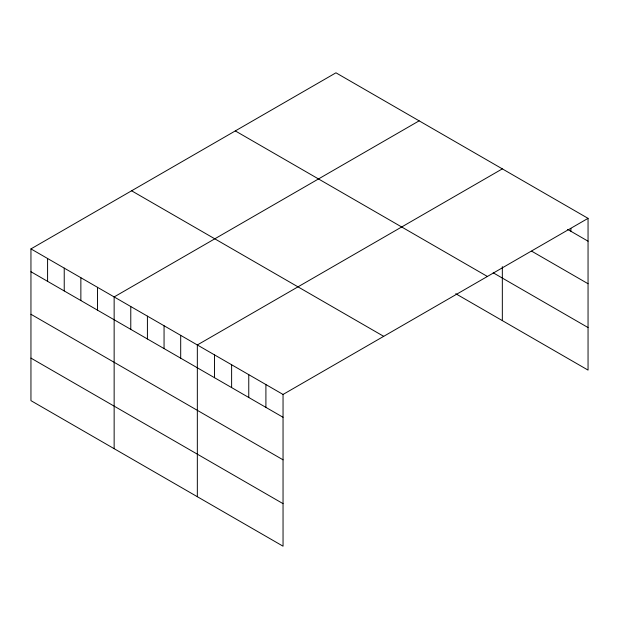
<?xml version="1.0" encoding="UTF-8"?>
<svg xmlns="http://www.w3.org/2000/svg" width="619" height="619" viewBox="0 0 619 619"><rect width="100%" height="100%" fill="white"/><g stroke="black" fill="none" stroke-linecap="round" stroke-linejoin="round"><path stroke-width="0.93" d="M30.95 248.9L283.045 394.45L283.045 546.19L30.95 400.648L30.95 248.9L335.955 72.81L588.05 218.352L588.05 370.1L455.746 293.716M419.148 120.837L114.144 296.934L114.144 448.674M502.334 168.871L197.337 344.961L197.337 496.709M283.045 394.45L588.05 218.352M567.638 229.401L588.05 241.186M531.721 251.206L588.05 283.726M493.188 272.786L588.05 327.559M235.305 130.918L487.401 276.469M131.599 190.791L383.695 336.334M30.95 271.733L283.045 417.276M30.95 314.274L283.045 459.816M30.95 358.107L283.045 503.649M570.904 228.434L570.904 231.289M502.334 266.634L502.334 320.611M265.907 384.554L265.907 407.379M248.761 374.657L248.761 397.483M231.622 364.753L231.622 387.587M214.476 354.857L214.476 377.691M180.694 335.359L180.694 358.184M164.058 325.749L164.058 348.582M147.415 316.147L147.415 338.972M130.779 306.537L130.779 329.37M97.5 287.324L97.5 310.158M80.865 277.722L80.865 300.548M64.229 268.112L64.229 290.945M47.586 258.51L47.586 281.336"/></g></svg>
